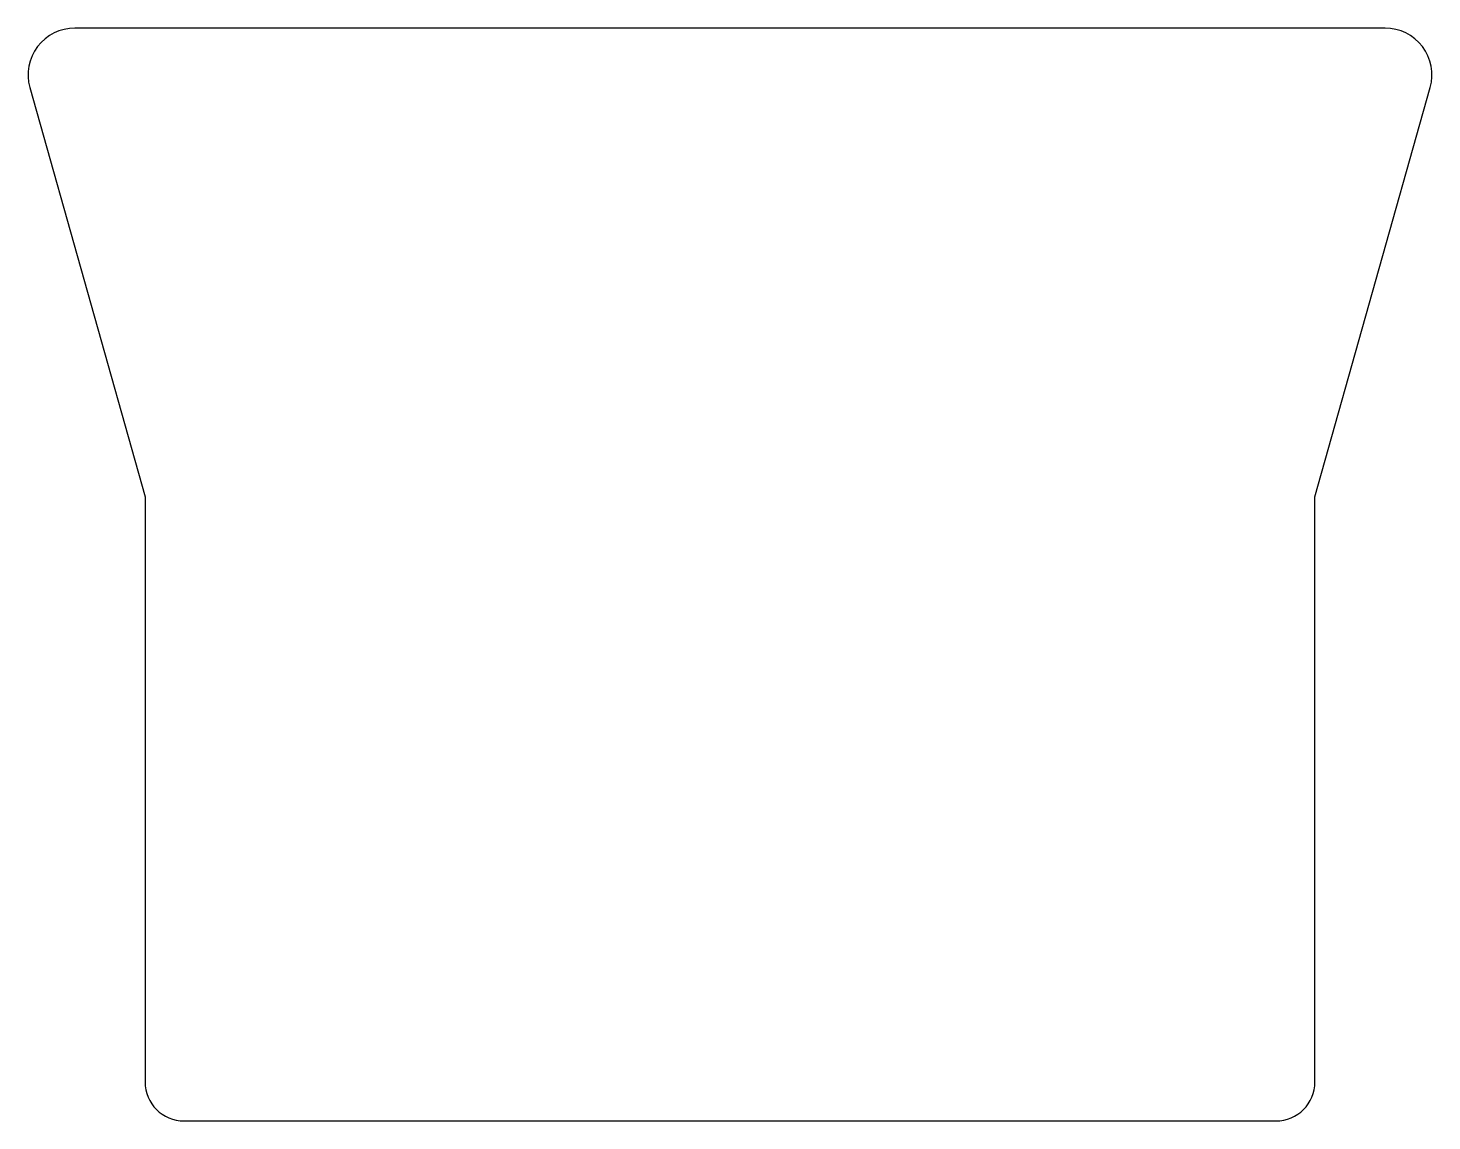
# Model space of a CAD drawing. Extents: x 1990.62 to 1999.62, y 1602.86 to 1609.86.
import ezdxf

# ---------------------------------------------------------------- set-up
doc = ezdxf.new("R2010")
doc.units = 0
doc.layers.get('0').update_dxf_attribs({"linetype": 'CONTINUOUS'})

msp = doc.modelspace()

# ---------------------------------------------------------------- linework, layer by layer
for p, q in [((1999.3238, 1609.8604), (1990.9238, 1609.8604)), ((1990.6351, 1609.479), (1991.3738, 1606.8565)), ((1998.8738, 1606.8565), (1999.6126, 1609.479)), ((1991.3738, 1606.8565), (1991.3738, 1603.1065)), ((1998.8738, 1603.1065), (1998.8738, 1606.8565)), ((1991.6238, 1602.8565), (1998.6238, 1602.8565))]:
    msp.add_line(p, q)
for centre, radius, start, end in [((1990.9238, 1609.5604), 0.3, 90, 195.73226), ((1999.3238, 1609.5604), 0.3, 344.26774, 90), ((1991.6238, 1603.1065), 0.25, 180, 270), ((1998.6238, 1603.1065), 0.25, 270, 0)]:
    msp.add_arc(centre, radius, start, end)

doc.saveas('drawing.dxf')
